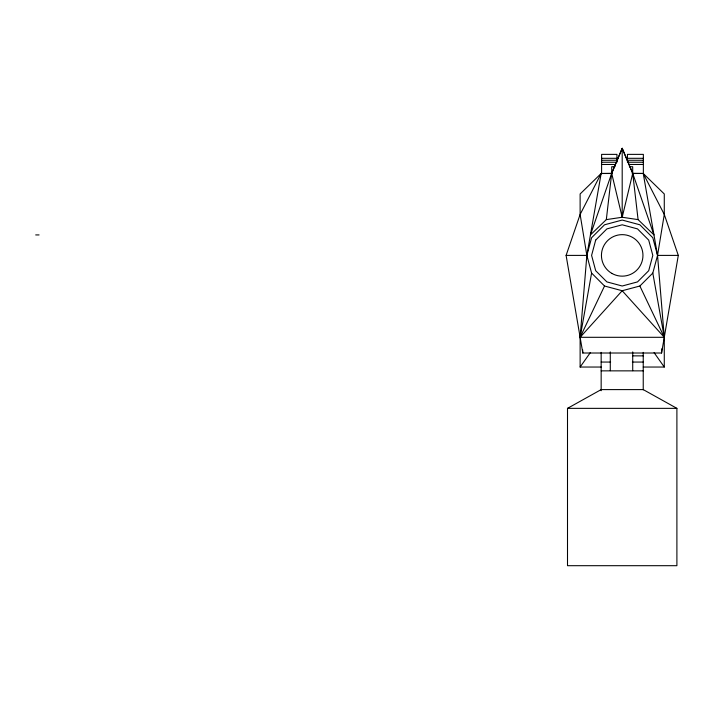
<?xml version="1.0" encoding="UTF-8"?>
<svg xmlns="http://www.w3.org/2000/svg" width="714" height="714" viewBox="0 0 714 714"><rect width="100%" height="100%" fill="white"/><g stroke="black" fill="none" stroke-linecap="round" stroke-linejoin="round"><path stroke-width="1.07" d="M643.234 367.041L664.279 367.041L664.279 337.303L652.81 273.069L657.54 255.398L664.279 214.45L664.279 193.967L643.234 173.493L632.72 173.35L622.197 217.252L611.684 173.35L590.433 234.924L606.32 219.617L622.197 217.252L638.084 219.617L653.97 234.924L632.72 173.35L622.197 148.307L611.684 173.35L601.161 173.493L580.125 214.45L566.104 255.398L582.811 353.011L661.583 353.011L661.78 348.825M606.32 219.617L611.684 173.35L622.197 148.307L632.72 173.35L638.084 219.617M661.583 353.011L678.3 255.398L664.279 214.45L643.234 173.493L657.54 255.398L664.279 337.303L580.125 337.303L580.125 367.041L601.161 367.041M612.237 173.493L601.161 173.493L586.854 255.398L580.125 337.303L622.197 290.741L639.869 286.011L652.81 273.069M591.594 273.069L580.125 337.303L604.526 286.011L591.594 273.069L586.854 255.398L580.125 214.45L580.125 193.967L601.161 173.493M580.125 367.041L590.326 352.618M567.505 408.354L601.161 389.603L643.234 389.603L676.899 408.354L676.899 565.693L567.505 565.693L567.505 408.354L676.899 408.354M601.607 158.303L616.95 158.303M627.445 158.303L643.359 158.303M601.607 160.266L616.95 160.266M627.445 160.266L643.359 160.266M601.607 162.23L616.95 162.23L616.95 154.376L601.607 154.376L601.607 173.448M643.359 162.23L627.445 162.23L627.445 154.376L643.359 154.376L643.359 173.448L632.167 173.493M601.607 164.47L615.352 164.47M629.186 164.47L643.359 164.47M615.022 166.719L611.702 166.719L611.702 173.448M629.382 166.719L632.693 166.719L632.693 173.448M35.7 234.924L39.065 234.924M566.104 255.398L586.854 255.398L591.594 237.726L604.526 224.794L622.197 220.055L639.869 224.794L652.81 237.726L657.54 255.398L678.3 255.398M632.72 355.867L643.234 355.867M601.161 362.06L610.631 362.06M632.354 362.06L643.234 362.06M601.161 370.861L643.234 370.861M604.526 286.011L622.197 290.741L664.279 337.303L639.869 286.011M654.078 352.618L664.279 367.041M582.669 349.869L582.811 353.011M643.234 352.368L643.234 389.826M632.72 351.895L632.72 370.682M622.197 148.307L622.197 217.252M610.283 351.895L610.283 370.682M601.161 352.368L601.161 390.728M595.69 240.091L591.594 255.398L595.69 270.704L606.9 281.905L622.197 286.011L637.504 281.905L648.705 270.704L652.81 255.398L648.705 240.091L637.504 228.891L622.197 224.794L606.9 228.891L595.69 240.091M611.818 273.373A20.76 20.76 0 0 0 642.957 255.398A20.76 20.76 0 0 0 611.818 237.423A20.76 20.76 0 0 0 611.818 273.373"/></g></svg>
